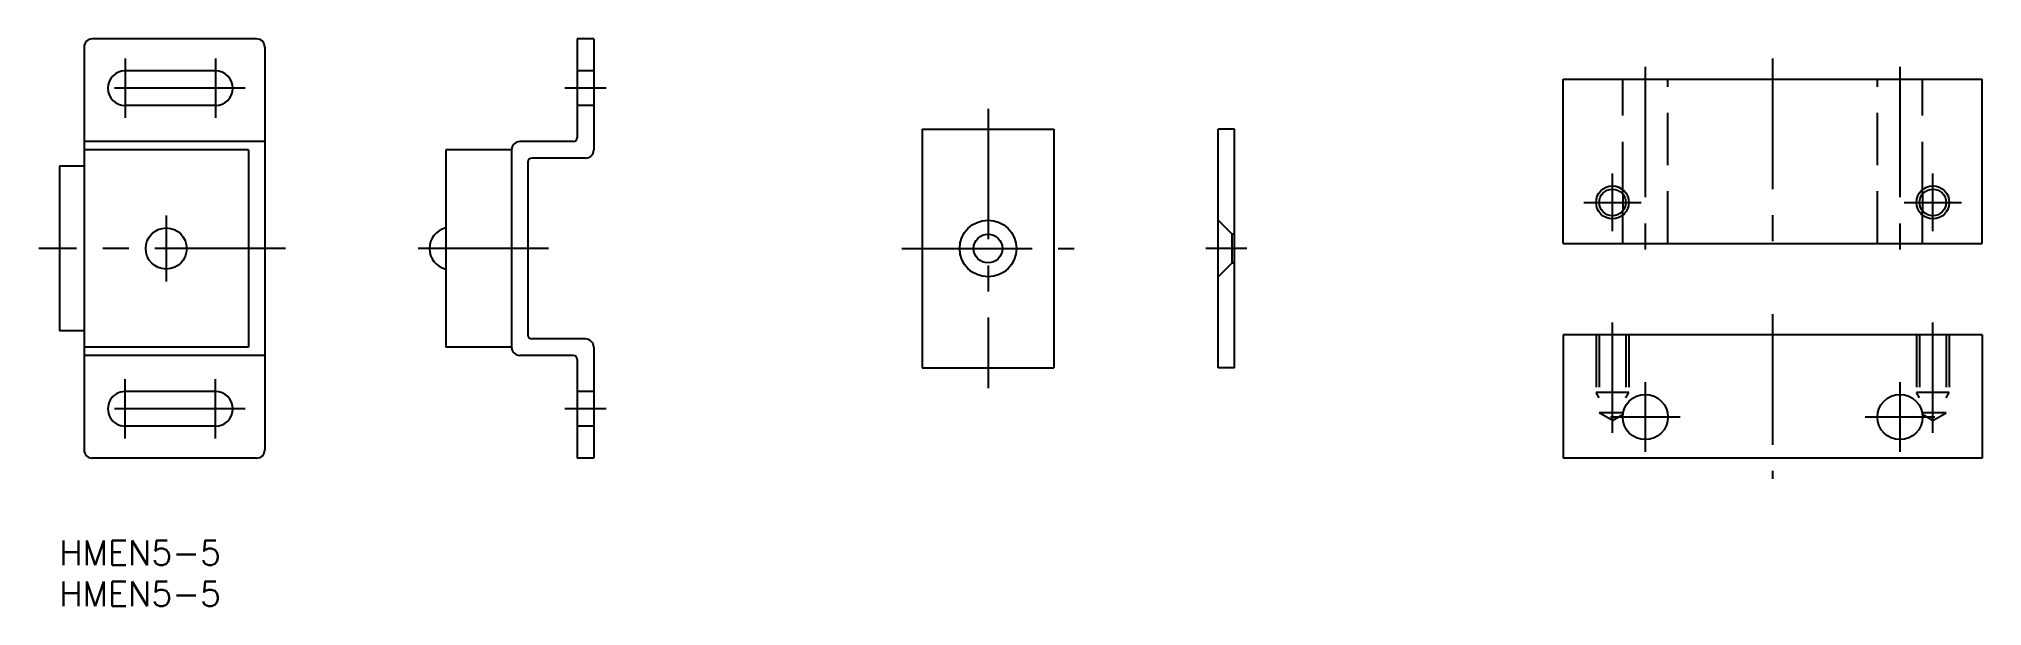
# Model space of a CAD drawing. Extents: x -2 to 234, y -8 to 61.
import ezdxf

# ---------------------------------------------------------------- set-up
doc = ezdxf.new("R2010")
doc.units = 0
doc.header["$LTSCALE"] = 0.5
doc.linetypes.add('CENTER', pattern=[50.8, 31.75, -6.35, 6.35, -6.35])
doc.linetypes.add('DASHED', pattern=[19.05, 12.7, -6.35])
for name, color, linetype in [('MSM_CENTER', 1, 'CENTER'), ('MSM_CONTINUOUS', 7, 'CONTINUOUS'), ('MSM_DASHED', 4, 'DASHED'), ('MSM_NARROW', 5, 'CONTINUOUS'), ('MSM_PART_NUMBER', 7, 'CONTINUOUS')]:
    doc.layers.add(name, color=color, linetype=linetype)
doc.styles.get("Standard").update_dxf_attribs({"font": 'txt.shx', "height": 3, "bigfont": 'bigfont.shx'})

msp = doc.modelspace()

# ---------------------------------------------------------------- linework, layer by layer
at = {"layer": 'MSM_CENTER'}
for p, q in [((8, 58.6), (8, 51.4)), ((19, 58.6), (19, 51.4)), ((193.03, 57.61), (193.03, 34.61)), ((208.53, 58.61), (208.53, 33.61)), ((224.03, 57.61), (224.03, 34.61)), ((22.6, 55), (4.4, 55)), ((66.53, 55), (61.53, 55)), ((113.03, 52.5), (113.03, 18.5)), ((189.03, 37.61), (189.03, 44.61)), ((228.03, 37.61), (228.03, 44.61)), ((185.53, 41.11), (192.53, 41.11)), ((224.53, 41.11), (231.53, 41.11)), ((13, 39.5), (13, 31.5)), ((27.5, 35.5), (-2.5, 35.5)), ((59.53, 35.5), (42.53, 35.5)), ((102.53, 35.5), (123.53, 35.5)), ((144.53, 35.5), (139.53, 35.5)), ((189.03, 13.06), (189.03, 26.5)), ((208.53, 27.5), (208.53, 7.5)), ((228.03, 13.06), (228.03, 26.5)), ((8, 12.4), (8, 19.6)), ((19, 12.4), (19, 19.6)), ((193.03, 19.25), (193.03, 10.75)), ((224.03, 19.25), (224.03, 10.75)), ((22.6, 16), (4.4, 16)), ((66.53, 16), (61.53, 16)), ((197.28, 15), (188.78, 15)), ((228.28, 15), (219.78, 15))]:
    msp.add_line(p, q, dxfattribs=at)
at = {"layer": 'MSM_CONTINUOUS'}
for p, q in [((3, 60), (3, 11)), ((24, 61), (4, 61)), ((25, 60), (25, 11)), ((63.03, 61), (63.03, 49)), ((65.03, 61), (63.03, 61)), ((65.03, 61), (65.03, 47.5)), ((19, 57.1), (7.99, 57.1)), ((183.03, 36.11), (183.03, 56.11)), ((183.03, 56.11), (234.03, 56.11)), ((234.03, 36.11), (234.03, 56.11)), ((19, 52.9), (7.99, 52.9)), ((105.03, 50), (105.03, 21)), ((105.03, 50), (121.03, 50)), ((121.03, 50), (121.03, 21)), ((143.03, 50), (141.03, 50)), ((141.03, 21), (141.03, 50)), ((143.03, 21), (143.03, 50)), ((25, 48.5), (3, 48.5)), ((23, 47.5), (3, 47.5)), ((23, 47.5), (23, 23.5)), ((47.03, 47.5), (47.03, 23.5)), ((55.03, 47.5), (47.03, 47.5)), ((55.03, 47.5), (55.03, 23.5)), ((62.53, 48.5), (56.03, 48.5)), ((3, 45.5), (0, 45.5)), ((0, 45.5), (0, 25.5)), ((57.03, 46), (57.03, 25)), ((64.03, 46.5), (57.53, 46.5)), ((190.28, 42.14), (190.28, 40.08)), ((226.78, 42.14), (226.78, 40.08)), ((183.03, 36.11), (234.03, 36.11)), ((3, 25.5), (0, 25.5)), ((64.03, 24.5), (57.53, 24.5)), ((183.03, 25), (183.03, 10)), ((234.03, 25), (183.03, 25)), ((234.03, 25), (234.03, 10)), ((23, 23.5), (3, 23.5)), ((25, 22.5), (3, 22.5)), ((55.03, 23.5), (47.03, 23.5)), ((62.53, 22.5), (56.03, 22.5)), ((63.03, 22), (63.03, 10)), ((65.03, 23.5), (65.03, 10)), ((105.03, 21), (121.03, 21)), ((143.03, 21), (141.03, 21)), ((19, 18.1), (7.99, 18.1)), ((19, 13.9), (7.99, 13.9)), ((24, 10), (4, 10)), ((65.03, 10), (63.03, 10)), ((234.03, 10), (183.03, 10))]:
    msp.add_line(p, q, dxfattribs=at)
for centre, radius in [((189.03, 41.11), 1.62), ((228.03, 41.11), 2), ((228.03, 41.11), 1.62), ((13, 35.5), 2.5), ((113.03, 35.5), 3.45), ((113.03, 35.5), 1.75), ((193.03, 15), 2.75), ((224.03, 15), 2.75)]:
    msp.add_circle(centre, radius, dxfattribs=at)
for centre, radius, start, end in [((4, 60), 1, 90, 180), ((24, 60), 1, 0, 90), ((8, 55), 2.1, 90, 270), ((19, 55), 2.1, 270, 90), ((56.03, 47.5), 1, 90, 180), ((62.53, 49), 0.5, 270, 0), ((64.03, 47.5), 1, 270, 0), ((57.53, 46), 0.5, 90, 180), ((47.59, 35.5), 2.56, 102.6804, 257.3196), ((57.53, 25), 0.5, 180, 270), ((64.03, 23.5), 1, 0, 90), ((56.03, 23.5), 1, 180, 270), ((62.53, 22), 0.5, 0, 90), ((8, 16), 2.1, 90, 270.0177), ((19, 16), 2.1, 270, 90), ((4, 11), 1, 180, 270), ((24, 11), 1, 270, 360)]:
    msp.add_arc(centre, radius, start, end, dxfattribs=at)
at = {"layer": 'MSM_DASHED'}
for p, q in [((65.03, 57.1), (63.03, 57.1)), ((190.28, 42.14), (190.28, 56.11)), ((195.78, 36.11), (195.78, 56.11)), ((221.28, 36.11), (221.28, 56.11)), ((226.78, 42.14), (226.78, 56.11)), ((65.03, 52.9), (63.03, 52.9)), ((142.73, 37.25), (141.03, 38.95)), ((190.28, 36.11), (190.28, 40.08)), ((226.78, 36.11), (226.78, 40.08)), ((142.73, 33.75), (142.73, 37.25)), ((143.03, 37.25), (142.73, 37.25)), ((141.03, 32.05), (142.73, 33.75)), ((142.73, 33.75), (143.03, 33.75)), ((187.03, 25), (187.03, 18)), ((187.41, 25), (187.41, 15.5)), ((190.65, 25), (190.65, 16.38)), ((191.03, 25), (191.03, 18)), ((226.03, 25), (226.03, 18)), ((226.41, 25), (226.41, 16.38)), ((229.65, 25), (229.65, 15.5)), ((230.03, 25), (230.03, 18)), ((65.03, 18.1), (63.03, 18.1)), ((191.03, 18), (187.03, 18)), ((187.41, 17.34), (187.03, 18)), ((190.65, 17.34), (191.03, 18)), ((230.03, 18), (226.03, 18)), ((226.41, 17.34), (226.03, 18)), ((229.65, 17.34), (230.03, 18)), ((189.03, 14.56), (187.41, 15.5)), ((190.32, 15.5), (187.41, 15.5)), ((189.03, 14.56), (190.29, 15.29)), ((229.65, 15.5), (226.73, 15.5)), ((228.03, 14.56), (226.76, 15.29)), ((228.03, 14.56), (229.65, 15.5)), ((65.03, 13.9), (63.03, 13.9))]:
    msp.add_line(p, q, dxfattribs=at)
at = {"layer": 'MSM_NARROW'}
for centre, radius in [((189.03, 41.11), 2), ((228.03, 41.11), 2), ((228.03, 41.11), 1.62)]:
    msp.add_circle(centre, radius, dxfattribs=at)

# ---------------------------------------------------------------- texts
at = {"layer": 'MSM_PART_NUMBER'}
for p in [(0, -3), (0, -8)]:
    msp.add_text('HMEN5-5', height=3, dxfattribs=at).set_placement(p)

doc.saveas('drawing.dxf')
